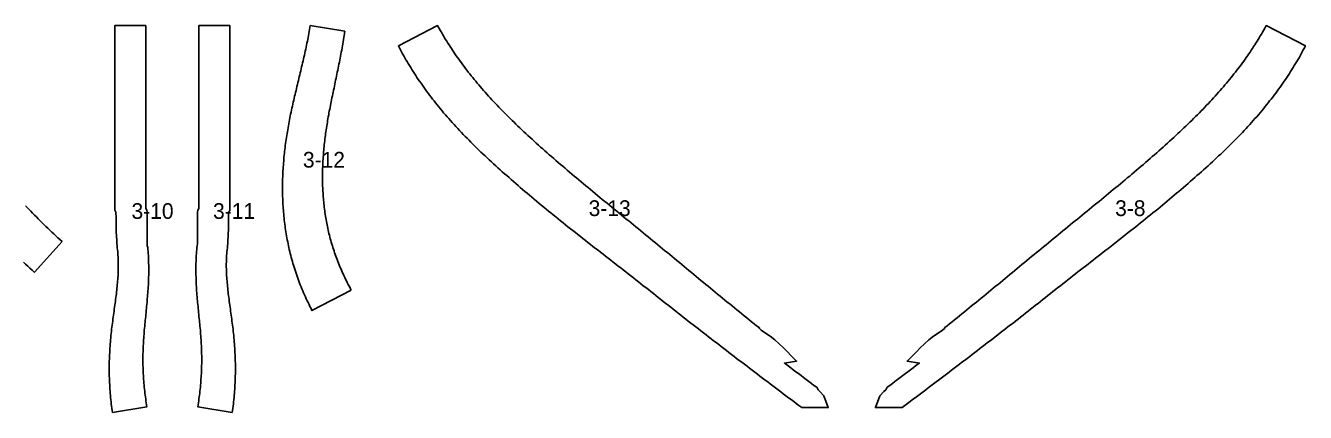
# Model space of a CAD drawing. Header units: metres. Extents: x 0 to 327, y -616 to 0.
# Drawn here: x 163 to 326, y -237 to -187.8 of the extents above; entities that cross this region are included whole.
import ezdxf

# ---------------------------------------------------------------- set-up
doc = ezdxf.new("R2010")
doc.units = ezdxf.units.M

msp = doc.modelspace()

# ---------------------------------------------------------------- linework, layer by layer
at = {"layer": 'F3_A'}
msp.add_lwpolyline([(162.75, -217.91), (163.01, -218.16), (163.28, -218.41), (163.56, -218.66), (163.83, -218.91), (164.11, -219.16), (164.14, -219.19), (167.66, -215.27), (167.66, -215.27), (167.39, -215.03), (167.13, -214.79), (166.87, -214.55), (166.61, -214.31), (166.35, -214.07), (166.1, -213.83), (165.85, -213.59), (165.6, -213.35), (165.35, -213.11), (165.1, -212.87), (164.86, -212.63), (164.62, -212.39), (164.38, -212.15), (164.15, -211.91), (163.91, -211.67), (163.68, -211.43), (163.45, -211.2), (163.23, -210.96), (163, -210.72)], dxfattribs=at)
at = {"layer": 'F3_F'}
for points in [[(174.06, -237.01), (174.02, -236.75), (173.99, -236.48), (173.95, -236.21), (173.92, -235.94), (173.89, -235.67), (173.86, -235.4), (173.84, -235.13), (173.81, -234.86), (173.79, -234.58), (173.77, -234.31), (173.75, -234.04), (173.73, -233.76), (173.72, -233.49), (173.7, -233.22), (173.69, -232.94), (173.68, -232.67), (173.67, -232.4), (173.67, -232.12), (173.66, -231.85), (173.66, -231.58), (173.66, -231.31), (173.66, -231.03), (173.67, -230.76), (173.67, -230.49), (173.68, -230.22), (173.69, -229.94), (173.7, -229.67), (173.72, -229.4), (173.73, -229.13), (173.75, -228.86), (173.77, -228.59), (173.79, -228.32), (173.81, -228.05), (173.83, -227.78), (173.86, -227.51), (173.88, -227.24), (173.91, -226.97), (173.94, -226.71), (173.97, -226.44), (174, -226.18), (174.03, -225.92), (174.07, -225.66), (174.1, -225.4), (174.13, -225.14), (174.17, -224.88), (174.2, -224.63), (174.24, -224.37), (174.27, -224.12), (174.31, -223.87), (174.34, -223.62), (174.38, -223.38), (174.41, -223.13), (174.44, -222.89), (174.47, -222.64), (174.51, -222.4), (174.54, -222.16), (174.57, -221.93), (174.59, -221.69), (174.62, -221.46), (174.65, -221.22), (174.67, -220.99), (174.69, -220.76), (174.71, -220.53), (174.73, -220.3), (174.75, -220.08), (174.76, -219.85), (174.78, -219.63), (174.79, -219.41), (174.8, -219.19), (174.81, -218.97), (174.81, -218.75), (174.81, -218.52), (174.81, -218.3), (174.81, -218.1), (174.81, -217.89), (174.81, -217.68), (174.8, -217.45), (174.79, -217.22), (174.77, -217.01), (174.76, -216.79), (174.74, -216.55), (174.72, -216.31), (174.68, -216.06), (174.67, -215.81), (174.65, -215.54), (174.64, -215.28), (174.62, -215), (174.58, -214.73), (174.57, -214.45), (174.56, -214.18), (174.56, -213.85), (174.55, -213.56), (174.55, -213.36), (174.54, -213.16), (174.54, -212.94), (174.54, -212.71), (174.53, -212.48), (174.53, -212.26), (174.53, -212.04), (174.52, -211.79), (174.52, -211.54), (174.36, -211.29), (174.36, -211.03), (174.36, -210.76), (174.36, -210.48), (174.36, -210.2), (174.36, -209.92), (174.36, -209.63), (174.36, -209.33), (174.36, -209.03), (174.36, -208.72), (174.36, -208.5), (174.36, -208.3), (174.36, -208.05), (174.36, -207.8), (174.36, -207.55), (174.36, -207.3), (174.36, -207.05), (174.36, -206.8), (174.36, -206.55), (174.36, -206.3), (174.36, -206.05), (174.36, -205.8), (174.36, -205.55), (174.36, -205.3), (174.36, -205.05), (174.36, -204.8), (174.36, -204.55), (174.36, -204.3), (174.36, -204.05), (174.36, -203.8), (174.36, -203.55), (174.36, -203.3), (174.36, -203.05), (174.36, -202.8), (174.36, -202.55), (174.36, -202.3), (174.36, -202.05), (174.36, -201.8), (174.36, -201.55), (174.36, -201.3), (174.36, -201.05), (174.36, -200.8), (174.36, -200.55), (174.36, -200.3), (174.36, -200.05), (174.36, -199.8), (174.36, -199.55), (174.36, -199.3), (174.36, -199.05), (174.36, -198.8), (174.36, -198.55), (174.36, -198.3), (174.36, -198.05), (174.36, -197.8), (174.36, -197.55), (174.36, -197.3), (174.36, -197.05), (174.36, -196.8), (174.36, -196.55), (174.36, -196.3), (174.36, -196.05), (174.36, -195.8), (174.36, -195.55), (174.36, -195.3), (174.36, -195.05), (174.36, -194.8), (174.36, -194.55), (174.36, -194.3), (174.36, -194.05), (174.36, -193.8), (174.36, -193.55), (174.36, -193.3), (174.36, -193.05), (174.36, -192.8), (174.36, -192.55), (174.36, -192.3), (174.36, -192.05), (174.36, -191.8), (174.36, -191.55), (174.36, -191.3), (174.36, -191.05), (174.36, -190.8), (174.36, -190.55), (174.36, -190.3), (174.36, -190.05), (174.36, -189.8), (174.36, -189.55), (174.36, -189.3), (174.36, -189.05), (174.36, -188.8), (174.36, -188.55), (174.36, -188.3), (174.36, -188.05), (174.36, -187.8), (177.6, -187.8), (177.6, -187.8), (178.31, -187.8), (178.31, -188.05), (178.31, -188.3), (178.31, -188.55), (178.31, -188.8), (178.31, -189.05), (178.31, -189.3), (178.31, -189.55), (178.31, -189.8), (178.31, -190.05), (178.31, -190.3), (178.31, -190.55), (178.31, -190.8), (178.31, -191.05), (178.31, -191.3), (178.31, -191.55), (178.31, -191.8), (178.31, -192.05), (178.31, -192.3), (178.31, -192.55), (178.31, -192.8), (178.31, -193.05), (178.31, -193.3), (178.31, -193.55), (178.31, -193.8), (178.31, -194.05), (178.31, -194.3), (178.31, -194.55), (178.31, -194.8), (178.31, -195.05), (178.31, -195.3), (178.31, -195.55), (178.31, -195.8), (178.31, -196.05), (178.31, -196.3), (178.31, -196.55), (178.31, -196.8), (178.31, -197.05), (178.31, -197.3), (178.31, -197.55), (178.31, -197.8), (178.31, -198.05), (178.31, -198.3), (178.31, -198.55), (178.31, -198.8), (178.31, -199.05), (178.31, -199.3), (178.31, -199.55), (178.31, -199.8), (178.31, -200.05), (178.31, -200.3), (178.31, -200.55), (178.31, -200.8), (178.31, -201.05), (178.31, -201.3), (178.31, -201.55), (178.31, -201.8), (178.31, -202.05), (178.31, -202.3), (178.31, -202.55), (178.31, -202.8), (178.31, -203.05), (178.31, -203.3), (178.31, -203.55), (178.31, -203.8), (178.31, -204.05), (178.31, -204.3), (178.31, -204.55), (178.31, -204.8), (178.31, -205.05), (178.31, -205.3), (178.31, -205.55), (178.31, -205.8), (178.31, -206.05), (178.31, -206.3), (178.31, -206.55), (178.31, -206.8), (178.31, -207.05), (178.31, -207.3), (178.31, -207.55), (178.31, -207.8), (178.31, -208.05), (178.31, -208.3), (178.31, -208.55), (178.31, -208.8), (178.31, -209.05), (178.31, -209.3), (178.31, -209.55), (178.31, -209.8), (178.31, -210.05), (178.31, -210.3), (178.31, -210.55), (178.31, -210.8), (178.31, -211.05), (178.46, -211.3), (178.47, -211.55), (178.47, -211.8), (178.47, -212.05), (178.47, -212.3), (178.48, -212.55), (178.48, -212.8), (178.48, -213.05), (178.48, -213.3), (178.49, -213.55), (178.49, -213.8), (178.49, -214.05), (178.5, -214.3), (178.5, -214.55), (178.5, -214.8), (178.5, -215.05), (178.51, -215.3), (178.51, -215.55), (178.51, -215.8), (178.56, -216.05), (178.59, -216.3), (178.61, -216.55), (178.62, -216.8), (178.64, -217.05), (178.65, -217.3), (178.67, -217.55), (178.67, -217.8), (178.68, -218.05), (178.69, -218.3), (178.69, -218.55), (178.69, -218.8), (178.69, -219.05), (178.69, -219.3), (178.69, -219.55), (178.68, -219.8), (178.67, -220.05), (178.66, -220.3), (178.65, -220.55), (178.64, -220.8), (178.63, -221.05), (178.61, -221.3), (178.59, -221.55), (178.57, -221.8), (178.55, -222.05), (178.53, -222.3), (178.51, -222.55), (178.49, -222.8), (178.47, -223.05), (178.44, -223.3), (178.42, -223.55), (178.4, -223.8), (178.37, -224.05), (178.35, -224.3), (178.32, -224.55), (178.3, -224.8), (178.27, -225.05), (178.25, -225.3), (178.22, -225.55), (178.2, -225.8), (178.18, -226.05), (178.15, -226.3), (178.13, -226.55), (178.11, -226.8), (178.09, -227.05), (178.07, -227.3), (178.05, -227.55), (178.04, -227.8), (178.02, -228.05), (178.01, -228.3), (177.99, -228.55), (177.98, -228.8), (177.98, -229.05), (177.97, -229.3), (177.96, -229.55), (177.96, -229.8), (177.96, -230.05), (177.96, -230.3), (177.96, -230.55), (177.96, -230.8), (177.96, -231.05), (177.97, -231.3), (177.98, -231.55), (177.99, -231.8), (178, -232.05), (178.01, -232.3), (178.03, -232.55), (178.04, -232.8), (178.06, -233.05), (178.08, -233.3), (178.1, -233.55), (178.13, -233.8), (178.15, -234.05), (178.18, -234.3), (178.21, -234.55), (178.24, -234.8), (178.27, -235.05), (178.3, -235.3), (178.33, -235.55), (178.37, -235.8), (178.41, -236.05), (178.45, -236.3), (174.06, -237.01)], [(189.33, -237.01), (189.36, -236.75), (189.4, -236.48), (189.43, -236.21), (189.47, -235.94), (189.5, -235.67), (189.52, -235.4), (189.55, -235.13), (189.58, -234.86), (189.6, -234.58), (189.62, -234.31), (189.64, -234.04), (189.66, -233.76), (189.67, -233.49), (189.69, -233.22), (189.7, -232.94), (189.71, -232.67), (189.71, -232.4), (189.72, -232.12), (189.72, -231.85), (189.72, -231.58), (189.72, -231.31), (189.72, -231.03), (189.72, -230.76), (189.71, -230.49), (189.71, -230.22), (189.7, -229.94), (189.68, -229.67), (189.67, -229.4), (189.66, -229.13), (189.64, -228.86), (189.62, -228.59), (189.6, -228.32), (189.58, -228.05), (189.56, -227.78), (189.53, -227.51), (189.51, -227.24), (189.48, -226.97), (189.45, -226.71), (189.42, -226.44), (189.39, -226.18), (189.35, -225.92), (189.32, -225.66), (189.29, -225.4), (189.25, -225.14), (189.22, -224.88), (189.19, -224.63), (189.15, -224.37), (189.12, -224.12), (189.08, -223.87), (189.05, -223.62), (189.01, -223.38), (188.98, -223.13), (188.95, -222.89), (188.91, -222.64), (188.88, -222.4), (188.85, -222.16), (188.82, -221.93), (188.79, -221.69), (188.77, -221.46), (188.74, -221.22), (188.72, -220.99), (188.7, -220.76), (188.67, -220.53), (188.66, -220.3), (188.64, -220.08), (188.62, -219.85), (188.61, -219.63), (188.6, -219.41), (188.59, -219.19), (188.58, -218.97), (188.58, -218.75), (188.57, -218.52), (188.57, -218.3), (188.57, -218.1), (188.58, -217.89), (188.58, -217.68), (188.59, -217.45), (188.6, -217.22), (188.61, -217.01), (188.63, -216.79), (188.65, -216.55), (188.67, -216.31), (188.71, -216.06), (188.72, -215.81), (188.74, -215.54), (188.75, -215.28), (188.77, -215), (188.81, -214.73), (188.82, -214.45), (188.82, -214.18), (188.83, -213.85), (188.84, -213.56), (188.84, -213.36), (188.84, -213.16), (188.85, -212.94), (188.85, -212.71), (188.85, -212.48), (188.86, -212.26), (188.86, -212.04), (188.86, -211.79), (188.87, -211.54), (189.02, -211.29), (189.02, -211.03), (189.03, -210.76), (189.03, -210.48), (189.03, -210.2), (189.03, -209.92), (189.03, -209.63), (189.03, -209.33), (189.03, -209.03), (189.03, -208.72), (189.03, -208.5), (189.03, -208.3), (189.03, -208.05), (189.03, -207.8), (189.03, -207.55), (189.03, -207.3), (189.03, -207.05), (189.03, -206.8), (189.03, -206.55), (189.03, -206.3), (189.03, -206.05), (189.03, -205.8), (189.03, -205.55), (189.03, -205.3), (189.03, -205.05), (189.03, -204.8), (189.03, -204.55), (189.03, -204.3), (189.03, -204.05), (189.03, -203.8), (189.03, -203.55), (189.03, -203.3), (189.03, -203.05), (189.03, -202.8), (189.03, -202.55), (189.03, -202.3), (189.03, -202.05), (189.03, -201.8), (189.03, -201.55), (189.03, -201.3), (189.03, -201.05), (189.03, -200.8), (189.03, -200.55), (189.03, -200.3), (189.03, -200.05), (189.03, -199.8), (189.03, -199.55), (189.03, -199.3), (189.03, -199.05), (189.03, -198.8), (189.03, -198.55), (189.03, -198.3), (189.03, -198.05), (189.03, -197.8), (189.03, -197.55), (189.03, -197.3), (189.03, -197.05), (189.03, -196.8), (189.03, -196.55), (189.03, -196.3), (189.03, -196.05), (189.03, -195.8), (189.03, -195.55), (189.03, -195.3), (189.03, -195.05), (189.03, -194.8), (189.03, -194.55), (189.03, -194.3), (189.03, -194.05), (189.03, -193.8), (189.03, -193.55), (189.03, -193.3), (189.03, -193.05), (189.03, -192.8), (189.03, -192.55), (189.03, -192.3), (189.03, -192.05), (189.03, -191.8), (189.03, -191.55), (189.03, -191.3), (189.03, -191.05), (189.03, -190.8), (189.03, -190.55), (189.03, -190.3), (189.03, -190.05), (189.03, -189.8), (189.03, -189.55), (189.03, -189.3), (189.03, -189.05), (189.03, -188.8), (189.03, -188.55), (189.03, -188.3), (189.03, -188.05), (189.03, -187.8), (185.79, -187.8), (185.79, -187.8), (185.08, -187.8), (185.08, -188.05), (185.08, -188.3), (185.08, -188.55), (185.08, -188.8), (185.08, -189.05), (185.08, -189.3), (185.08, -189.55), (185.08, -189.8), (185.08, -190.05), (185.08, -190.3), (185.08, -190.55), (185.08, -190.8), (185.08, -191.05), (185.08, -191.3), (185.08, -191.55), (185.08, -191.8), (185.08, -192.05), (185.08, -192.3), (185.08, -192.55), (185.08, -192.8), (185.08, -193.05), (185.08, -193.3), (185.08, -193.55), (185.08, -193.8), (185.08, -194.05), (185.08, -194.3), (185.08, -194.55), (185.08, -194.8), (185.08, -195.05), (185.08, -195.3), (185.08, -195.55), (185.08, -195.8), (185.08, -196.05), (185.08, -196.3), (185.08, -196.55), (185.08, -196.8), (185.08, -197.05), (185.08, -197.3), (185.08, -197.55), (185.08, -197.8), (185.08, -198.05), (185.08, -198.3), (185.08, -198.55), (185.08, -198.8), (185.08, -199.05), (185.08, -199.3), (185.08, -199.55), (185.08, -199.8), (185.08, -200.05), (185.08, -200.3), (185.08, -200.55), (185.08, -200.8), (185.08, -201.05), (185.08, -201.3), (185.08, -201.55), (185.08, -201.8), (185.08, -202.05), (185.08, -202.3), (185.08, -202.55), (185.08, -202.8), (185.08, -203.05), (185.08, -203.3), (185.08, -203.55), (185.08, -203.8), (185.08, -204.05), (185.08, -204.3), (185.08, -204.55), (185.08, -204.8), (185.08, -205.05), (185.08, -205.3), (185.08, -205.55), (185.08, -205.8), (185.08, -206.05), (185.08, -206.3), (185.08, -206.55), (185.08, -206.8), (185.08, -207.05), (185.08, -207.3), (185.08, -207.55), (185.08, -207.8), (185.08, -208.05), (185.08, -208.3), (185.08, -208.55), (185.08, -208.8), (185.08, -209.05), (185.08, -209.3), (185.08, -209.55), (185.08, -209.8), (185.08, -210.05), (185.08, -210.3), (185.08, -210.55), (185.08, -210.8), (185.08, -211.05), (184.93, -211.3), (184.92, -211.55), (184.92, -211.8), (184.92, -212.05), (184.91, -212.3), (184.91, -212.55), (184.91, -212.8), (184.91, -213.05), (184.9, -213.3), (184.9, -213.55), (184.9, -213.8), (184.89, -214.05), (184.89, -214.3), (184.89, -214.55), (184.89, -214.8), (184.88, -215.05), (184.88, -215.3), (184.88, -215.55), (184.87, -215.8), (184.82, -216.05), (184.8, -216.3), (184.78, -216.55), (184.76, -216.8), (184.75, -217.05), (184.73, -217.3), (184.72, -217.55), (184.71, -217.8), (184.7, -218.05), (184.7, -218.3), (184.7, -218.55), (184.69, -218.8), (184.69, -219.05), (184.7, -219.3), (184.7, -219.55), (184.71, -219.8), (184.71, -220.05), (184.72, -220.3), (184.73, -220.55), (184.75, -220.8), (184.76, -221.05), (184.78, -221.3), (184.79, -221.55), (184.81, -221.8), (184.83, -222.05), (184.85, -222.3), (184.87, -222.55), (184.9, -222.8), (184.92, -223.05), (184.94, -223.3), (184.97, -223.55), (184.99, -223.8), (185.02, -224.05), (185.04, -224.3), (185.07, -224.55), (185.09, -224.8), (185.12, -225.05), (185.14, -225.3), (185.17, -225.55), (185.19, -225.8), (185.21, -226.05), (185.23, -226.3), (185.26, -226.55), (185.28, -226.8), (185.3, -227.05), (185.32, -227.3), (185.34, -227.55), (185.35, -227.8), (185.37, -228.05), (185.38, -228.3), (185.39, -228.55), (185.4, -228.8), (185.41, -229.05), (185.42, -229.3), (185.42, -229.55), (185.43, -229.8), (185.43, -230.05), (185.43, -230.3), (185.43, -230.55), (185.43, -230.8), (185.42, -231.05), (185.42, -231.3), (185.41, -231.55), (185.4, -231.8), (185.39, -232.05), (185.38, -232.3), (185.36, -232.55), (185.34, -232.8), (185.33, -233.05), (185.31, -233.3), (185.28, -233.55), (185.26, -233.8), (185.24, -234.05), (185.21, -234.3), (185.18, -234.55), (185.15, -234.8), (185.12, -235.05), (185.09, -235.3), (185.05, -235.55), (185.02, -235.8), (184.98, -236.05), (184.94, -236.3), (189.33, -237.01)], [(204.47, -221.47), (204.44, -221.41), (204.32, -221.18), (204.2, -220.95), (204.08, -220.73), (203.97, -220.5), (203.86, -220.28), (203.75, -220.05), (203.64, -219.83), (203.53, -219.6), (203.43, -219.38), (203.33, -219.15), (203.23, -218.93), (203.13, -218.7), (203.04, -218.48), (202.94, -218.25), (202.85, -218.03), (202.77, -217.81), (202.68, -217.58), (202.6, -217.36), (202.51, -217.14), (202.43, -216.92), (202.36, -216.7), (202.28, -216.47), (202.21, -216.25), (202.14, -216.03), (202.07, -215.81), (202, -215.59), (201.93, -215.37), (201.87, -215.14), (201.81, -214.92), (201.75, -214.7), (201.69, -214.48), (201.64, -214.26), (201.59, -214.04), (201.54, -213.82), (201.49, -213.59), (201.44, -213.37), (201.39, -213.15), (201.35, -212.93), (201.31, -212.71), (201.27, -212.48), (201.23, -212.26), (201.19, -212.04), (201.16, -211.81), (201.13, -211.59), (201.1, -211.37), (201.07, -211.14), (201.04, -210.92), (201.01, -210.7), (200.99, -210.47), (200.97, -210.25), (200.95, -210.02), (200.93, -209.8), (200.91, -209.57), (200.89, -209.34), (200.88, -209.12), (200.86, -208.89), (200.85, -208.67), (200.84, -208.44), (200.83, -208.21), (200.83, -207.98), (200.82, -207.76), (200.82, -207.53), (200.82, -207.3), (200.82, -207.07), (200.82, -206.85), (200.82, -206.62), (200.82, -206.39), (200.83, -206.16), (200.83, -205.93), (200.84, -205.7), (200.85, -205.47), (200.86, -205.24), (200.87, -205.01), (200.89, -204.78), (200.9, -204.55), (200.92, -204.32), (200.93, -204.09), (200.95, -203.86), (200.97, -203.63), (200.99, -203.4), (201.02, -203.17), (201.04, -202.94), (201.07, -202.7), (201.09, -202.47), (201.12, -202.24), (201.15, -202.01), (201.18, -201.77), (201.21, -201.54), (201.25, -201.3), (201.28, -201.07), (201.32, -200.83), (201.35, -200.6), (201.39, -200.36), (201.43, -200.13), (201.47, -199.89), (201.51, -199.65), (201.55, -199.41), (201.6, -199.17), (201.64, -198.93), (201.68, -198.69), (201.73, -198.45), (201.78, -198.21), (201.82, -197.97), (201.87, -197.72), (201.92, -197.48), (201.97, -197.24), (202.02, -196.99), (202.07, -196.75), (202.12, -196.5), (202.17, -196.25), (202.23, -196), (202.28, -195.76), (202.33, -195.51), (202.38, -195.26), (202.44, -195.01), (202.49, -194.76), (202.54, -194.5), (202.59, -194.25), (202.65, -194), (202.7, -193.74), (202.75, -193.49), (202.81, -193.23), (202.86, -192.98), (202.91, -192.72), (202.96, -192.46), (203.01, -192.21), (203.06, -191.95), (203.11, -191.69), (203.16, -191.43), (203.21, -191.17), (203.26, -190.91), (203.31, -190.64), (203.35, -190.38), (203.4, -190.12), (203.44, -189.85), (203.48, -189.59), (203.53, -189.32), (203.57, -189.06), (203.61, -188.79), (203.64, -188.52), (203.65, -188.51), (199.25, -187.8), (199.21, -188.05), (199.17, -188.3), (199.13, -188.55), (199.08, -188.8), (199.04, -189.05), (198.99, -189.3), (198.94, -189.55), (198.89, -189.8), (198.84, -190.05), (198.79, -190.3), (198.73, -190.55), (198.68, -190.8), (198.62, -191.05), (198.57, -191.3), (198.51, -191.55), (198.45, -191.8), (198.4, -192.05), (198.34, -192.3), (198.28, -192.55), (198.22, -192.8), (198.16, -193.05), (198.1, -193.3), (198.04, -193.55), (197.98, -193.8), (197.92, -194.05), (197.86, -194.3), (197.8, -194.55), (197.74, -194.8), (197.68, -195.05), (197.62, -195.3), (197.56, -195.55), (197.5, -195.8), (197.44, -196.05), (197.38, -196.3), (197.32, -196.55), (197.26, -196.8), (197.21, -197.05), (197.15, -197.3), (197.09, -197.55), (197.03, -197.8), (196.98, -198.05), (196.92, -198.3), (196.87, -198.55), (196.82, -198.8), (196.76, -199.05), (196.71, -199.3), (196.66, -199.55), (196.61, -199.8), (196.56, -200.05), (196.52, -200.3), (196.47, -200.55), (196.43, -200.8), (196.38, -201.05), (196.34, -201.3), (196.3, -201.55), (196.26, -201.8), (196.22, -202.05), (196.18, -202.3), (196.14, -202.55), (196.11, -202.8), (196.08, -203.05), (196.05, -203.3), (196.02, -203.55), (195.99, -203.8), (195.96, -204.05), (195.93, -204.3), (195.91, -204.55), (195.89, -204.8), (195.87, -205.05), (195.84, -205.3), (195.83, -205.55), (195.81, -205.8), (195.79, -206.05), (195.78, -206.3), (195.77, -206.55), (195.76, -206.8), (195.75, -207.05), (195.74, -207.3), (195.73, -207.55), (195.73, -207.8), (195.73, -208.05), (195.72, -208.3), (195.73, -208.55), (195.73, -208.8), (195.73, -209.05), (195.74, -209.3), (195.74, -209.55), (195.75, -209.8), (195.76, -210.05), (195.77, -210.3), (195.78, -210.55), (195.8, -210.8), (195.82, -211.05), (195.84, -211.3), (195.85, -211.55), (195.88, -211.8), (195.9, -212.05), (195.93, -212.3), (195.95, -212.55), (195.98, -212.8), (196.01, -213.05), (196.05, -213.3), (196.08, -213.55), (196.12, -213.8), (196.16, -214.05), (196.2, -214.3), (196.24, -214.55), (196.28, -214.8), (196.33, -215.05), (196.38, -215.3), (196.43, -215.55), (196.48, -215.8), (196.54, -216.05), (196.59, -216.3), (196.65, -216.55), (196.71, -216.8), (196.78, -217.05), (196.84, -217.3), (196.91, -217.55), (196.98, -217.8), (197.05, -218.05), (197.12, -218.3), (197.2, -218.55), (197.28, -218.8), (197.36, -219.05), (197.44, -219.3), (197.53, -219.55), (197.62, -219.8), (197.71, -220.05), (197.8, -220.3), (197.9, -220.55), (197.99, -220.8), (198.09, -221.05), (198.2, -221.3), (198.3, -221.55), (198.41, -221.8), (198.52, -222.05), (198.63, -222.3), (198.74, -222.55), (198.86, -222.8), (198.98, -223.05), (199.1, -223.3), (199.22, -223.55), (199.35, -223.8), (199.47, -224.05), (204.47, -221.47)], [(264.14, -234.36), (263.9, -234.12), (263.73, -233.82), (263.39, -233.57), (263.06, -233.32), (262.73, -233.07), (262.4, -232.83), (262.07, -232.58), (261.74, -232.33), (261.41, -232.08), (261.08, -231.84), (260.75, -231.59), (260.42, -231.34), (260.09, -231.09), (259.76, -230.84), (259.62, -230.73), (261.17, -230.48), (260.83, -230.16), (260.44, -229.76), (260, -229.3), (259.51, -228.79), (258.97, -228.28), (258.39, -227.79), (257.8, -227.33), (257.22, -226.92), (256.65, -226.55), (256.44, -226.34), (256.39, -226.23), (256.07, -225.98), (255.76, -225.73), (255.45, -225.48), (255.14, -225.23), (254.83, -224.97), (254.51, -224.72), (254.2, -224.47), (253.89, -224.22), (253.58, -223.97), (253.27, -223.72), (252.96, -223.47), (252.66, -223.22), (252.35, -222.97), (252.04, -222.72), (251.74, -222.47), (251.43, -222.22), (251.12, -221.97), (250.82, -221.72), (250.52, -221.47), (250.22, -221.22), (249.91, -220.97), (249.61, -220.72), (249.31, -220.47), (249, -220.22), (248.7, -219.97), (248.39, -219.71), (248.09, -219.46), (247.78, -219.21), (247.47, -218.96), (247.17, -218.7), (246.86, -218.45), (246.55, -218.2), (246.25, -217.95), (245.94, -217.7), (245.64, -217.45), (245.33, -217.19), (245.02, -216.94), (244.72, -216.69), (244.41, -216.44), (244.11, -216.19), (243.8, -215.93), (243.49, -215.68), (243.19, -215.43), (242.88, -215.18), (242.57, -214.93), (242.26, -214.67), (241.95, -214.42), (241.64, -214.17), (241.34, -213.92), (241.03, -213.67), (240.72, -213.42), (240.41, -213.17), (240.11, -212.91), (239.8, -212.66), (239.49, -212.41), (239.19, -212.16), (238.88, -211.91), (238.57, -211.66), (238.27, -211.41), (237.96, -211.16), (237.65, -210.91), (237.35, -210.66), (237.04, -210.41), (236.74, -210.16), (236.43, -209.91), (236.13, -209.66), (235.83, -209.41), (235.52, -209.17), (235.22, -208.92), (234.92, -208.67), (234.62, -208.42), (234.32, -208.17), (234.03, -207.93), (233.73, -207.68), (233.44, -207.43), (233.14, -207.18), (232.85, -206.94), (232.56, -206.69), (232.27, -206.44), (231.98, -206.2), (231.69, -205.95), (231.4, -205.7), (231.11, -205.46), (230.83, -205.21), (230.54, -204.96), (230.26, -204.72), (229.97, -204.47), (229.69, -204.23), (229.41, -203.98), (229.13, -203.73), (228.85, -203.49), (228.58, -203.25), (228.3, -203), (228.03, -202.76), (227.76, -202.52), (227.5, -202.27), (227.24, -202.03), (226.97, -201.79), (226.71, -201.55), (226.46, -201.31), (226.2, -201.07), (225.95, -200.82), (225.69, -200.58), (225.44, -200.34), (225.2, -200.1), (224.95, -199.86), (224.7, -199.62), (224.46, -199.38), (224.22, -199.14), (223.98, -198.9), (223.74, -198.66), (223.51, -198.42), (223.28, -198.18), (223.05, -197.94), (222.82, -197.71), (222.6, -197.47), (222.38, -197.23), (222.16, -197), (221.95, -196.76), (221.74, -196.53), (221.53, -196.29), (221.32, -196.06), (221.12, -195.82), (220.91, -195.59), (220.72, -195.35), (220.52, -195.12), (220.32, -194.89), (220.13, -194.65), (219.94, -194.42), (219.75, -194.18), (219.56, -193.95), (219.38, -193.72), (219.2, -193.48), (219.02, -193.25), (218.84, -193.02), (218.67, -192.78), (218.49, -192.55), (218.33, -192.32), (218.16, -192.09), (218, -191.86), (217.83, -191.63), (217.68, -191.4), (217.52, -191.17), (217.37, -190.94), (217.22, -190.71), (217.07, -190.48), (216.92, -190.26), (216.77, -190.03), (216.63, -189.8), (216.49, -189.57), (216.35, -189.34), (216.21, -189.11), (216.08, -188.88), (215.95, -188.65), (215.81, -188.42), (215.69, -188.2), (215.56, -187.97), (215.47, -187.8), (210.47, -190.39), (210.6, -190.64), (210.74, -190.89), (210.87, -191.14), (211.01, -191.39), (211.15, -191.64), (211.29, -191.89), (211.44, -192.14), (211.58, -192.39), (211.73, -192.64), (211.88, -192.89), (212.04, -193.14), (212.19, -193.39), (212.35, -193.64), (212.51, -193.89), (212.68, -194.14), (212.84, -194.39), (213.01, -194.64), (213.18, -194.89), (213.36, -195.14), (213.53, -195.39), (213.71, -195.64), (213.89, -195.89), (214.07, -196.14), (214.26, -196.39), (214.45, -196.64), (214.64, -196.89), (214.83, -197.14), (215.02, -197.39), (215.22, -197.64), (215.42, -197.89), (215.62, -198.14), (215.82, -198.39), (216.03, -198.64), (216.24, -198.89), (216.46, -199.14), (216.67, -199.39), (216.89, -199.64), (217.12, -199.89), (217.34, -200.14), (217.57, -200.39), (217.8, -200.64), (218.03, -200.89), (218.26, -201.14), (218.5, -201.39), (218.74, -201.64), (218.98, -201.89), (219.22, -202.14), (219.47, -202.39), (219.71, -202.64), (219.96, -202.89), (220.22, -203.14), (220.47, -203.39), (220.73, -203.64), (220.99, -203.89), (221.25, -204.14), (221.51, -204.39), (221.78, -204.64), (222.05, -204.89), (222.32, -205.14), (222.59, -205.39), (222.87, -205.64), (223.14, -205.89), (223.42, -206.14), (223.7, -206.39), (223.99, -206.64), (224.27, -206.89), (224.56, -207.14), (224.84, -207.39), (225.13, -207.64), (225.42, -207.89), (225.71, -208.14), (226, -208.39), (226.29, -208.64), (226.58, -208.89), (226.88, -209.14), (227.17, -209.39), (227.47, -209.64), (227.77, -209.89), (228.07, -210.14), (228.37, -210.39), (228.67, -210.64), (228.98, -210.89), (229.28, -211.14), (229.59, -211.39), (229.9, -211.64), (230.2, -211.89), (230.51, -212.14), (230.82, -212.39), (231.13, -212.64), (231.45, -212.89), (231.76, -213.14), (232.07, -213.39), (232.39, -213.64), (232.7, -213.89), (233.02, -214.14), (233.34, -214.39), (233.66, -214.64), (233.97, -214.89), (234.29, -215.14), (234.61, -215.39), (234.93, -215.64), (235.25, -215.89), (235.57, -216.14), (235.89, -216.39), (236.22, -216.64), (236.54, -216.89), (236.86, -217.14), (237.18, -217.39), (237.51, -217.64), (237.83, -217.89), (238.15, -218.14), (238.47, -218.39), (238.79, -218.64), (239.11, -218.89), (239.43, -219.14), (239.75, -219.39), (240.07, -219.64), (240.39, -219.89), (240.71, -220.14), (241.03, -220.39), (241.35, -220.64), (241.66, -220.89), (241.98, -221.14), (242.3, -221.39), (242.62, -221.64), (242.94, -221.89), (243.25, -222.14), (243.57, -222.39), (243.89, -222.64), (244.2, -222.89), (244.52, -223.14), (244.84, -223.39), (245.15, -223.64), (245.47, -223.89), (245.78, -224.14), (246.1, -224.39), (246.42, -224.64), (246.74, -224.89), (247.06, -225.14), (247.38, -225.39), (247.7, -225.64), (248.02, -225.89), (248.35, -226.14), (248.67, -226.39), (248.99, -226.64), (249.31, -226.89), (249.64, -227.14), (249.96, -227.39), (250.28, -227.64), (250.61, -227.89), (250.93, -228.14), (251.26, -228.39), (251.58, -228.64), (251.91, -228.89), (252.23, -229.14), (252.56, -229.39), (252.89, -229.64), (253.21, -229.89), (253.54, -230.14), (253.87, -230.39), (254.2, -230.64), (254.53, -230.89), (254.86, -231.14), (255.19, -231.39), (255.52, -231.64), (255.85, -231.89), (256.18, -232.14), (256.51, -232.39), (256.84, -232.64), (257.17, -232.89), (257.5, -233.14), (257.83, -233.39), (258.16, -233.64), (258.49, -233.89), (258.82, -234.14), (259.15, -234.39), (259.48, -234.64), (259.81, -234.89), (260.14, -235.14), (260.48, -235.39), (260.81, -235.64), (261.14, -235.89), (261.48, -236.14), (261.82, -236.39), (265.21, -236.39), (264.65, -234.9), (264.14, -234.36)], [(272.28, -234.36), (272.52, -234.12), (272.7, -233.82), (273.04, -233.57), (273.37, -233.32), (273.7, -233.07), (274.03, -232.83), (274.36, -232.58), (274.69, -232.33), (275.02, -232.08), (275.35, -231.84), (275.68, -231.59), (276.01, -231.34), (276.33, -231.09), (276.66, -230.84), (276.81, -230.73), (275.25, -230.48), (275.6, -230.16), (275.99, -229.76), (276.43, -229.3), (276.92, -228.79), (277.46, -228.28), (278.03, -227.79), (278.62, -227.33), (279.21, -226.92), (279.77, -226.55), (279.99, -226.34), (280.04, -226.23), (280.35, -225.98), (280.66, -225.73), (280.98, -225.48), (281.29, -225.23), (281.6, -224.97), (281.91, -224.72), (282.22, -224.47), (282.54, -224.22), (282.85, -223.97), (283.15, -223.72), (283.46, -223.47), (283.77, -223.22), (284.08, -222.97), (284.38, -222.72), (284.69, -222.47), (285, -222.22), (285.3, -221.97), (285.6, -221.72), (285.91, -221.47), (286.21, -221.22), (286.51, -220.97), (286.82, -220.72), (287.12, -220.47), (287.43, -220.22), (287.73, -219.97), (288.04, -219.71), (288.34, -219.46), (288.65, -219.21), (288.95, -218.96), (289.26, -218.7), (289.57, -218.45), (289.87, -218.2), (290.18, -217.95), (290.48, -217.7), (290.79, -217.45), (291.1, -217.19), (291.4, -216.94), (291.71, -216.69), (292.01, -216.44), (292.32, -216.19), (292.63, -215.93), (292.93, -215.68), (293.24, -215.43), (293.55, -215.18), (293.86, -214.93), (294.17, -214.67), (294.47, -214.42), (294.78, -214.17), (295.09, -213.92), (295.4, -213.67), (295.71, -213.42), (296.02, -213.17), (296.32, -212.91), (296.63, -212.66), (296.93, -212.41), (297.24, -212.16), (297.55, -211.91), (297.85, -211.66), (298.16, -211.41), (298.47, -211.16), (298.77, -210.91), (299.08, -210.66), (299.39, -210.41), (299.69, -210.16), (299.99, -209.91), (300.3, -209.66), (300.6, -209.41), (300.9, -209.17), (301.2, -208.92), (301.5, -208.67), (301.8, -208.42), (302.1, -208.17), (302.4, -207.93), (302.7, -207.68), (302.99, -207.43), (303.28, -207.18), (303.58, -206.94), (303.87, -206.69), (304.16, -206.44), (304.45, -206.2), (304.74, -205.95), (305.03, -205.7), (305.32, -205.46), (305.6, -205.21), (305.89, -204.96), (306.17, -204.72), (306.45, -204.47), (306.74, -204.23), (307.02, -203.98), (307.3, -203.73), (307.58, -203.49), (307.85, -203.25), (308.12, -203), (308.39, -202.76), (308.66, -202.52), (308.93, -202.27), (309.19, -202.03), (309.45, -201.79), (309.71, -201.55), (309.97, -201.31), (310.23, -201.07), (310.48, -200.82), (310.73, -200.58), (310.98, -200.34), (311.23, -200.1), (311.48, -199.86), (311.72, -199.62), (311.97, -199.38), (312.21, -199.14), (312.45, -198.9), (312.68, -198.66), (312.92, -198.42), (313.15, -198.18), (313.38, -197.94), (313.6, -197.71), (313.83, -197.47), (314.05, -197.23), (314.26, -197), (314.48, -196.76), (314.69, -196.53), (314.9, -196.29), (315.11, -196.06), (315.31, -195.82), (315.51, -195.59), (315.71, -195.35), (315.91, -195.12), (316.1, -194.89), (316.29, -194.65), (316.49, -194.42), (316.68, -194.18), (316.86, -193.95), (317.05, -193.72), (317.23, -193.48), (317.41, -193.25), (317.59, -193.02), (317.76, -192.78), (317.93, -192.55), (318.1, -192.32), (318.27, -192.09), (318.43, -191.86), (318.59, -191.63), (318.75, -191.4), (318.91, -191.17), (319.06, -190.94), (319.21, -190.71), (319.36, -190.48), (319.51, -190.26), (319.65, -190.03), (319.8, -189.8), (319.94, -189.57), (320.08, -189.34), (320.21, -189.11), (320.35, -188.88), (320.48, -188.65), (320.61, -188.42), (320.74, -188.2), (320.87, -187.97), (320.96, -187.8), (325.95, -190.39), (325.82, -190.64), (325.69, -190.89), (325.56, -191.14), (325.42, -191.39), (325.28, -191.64), (325.14, -191.89), (324.99, -192.14), (324.85, -192.39), (324.7, -192.64), (324.54, -192.89), (324.39, -193.14), (324.23, -193.39), (324.07, -193.64), (323.91, -193.89), (323.75, -194.14), (323.58, -194.39), (323.42, -194.64), (323.24, -194.89), (323.07, -195.14), (322.89, -195.39), (322.72, -195.64), (322.54, -195.89), (322.35, -196.14), (322.17, -196.39), (321.98, -196.64), (321.79, -196.89), (321.6, -197.14), (321.4, -197.39), (321.21, -197.64), (321.01, -197.89), (320.81, -198.14), (320.6, -198.39), (320.4, -198.64), (320.18, -198.89), (319.97, -199.14), (319.75, -199.39), (319.53, -199.64), (319.31, -199.89), (319.09, -200.14), (318.86, -200.39), (318.63, -200.64), (318.4, -200.89), (318.17, -201.14), (317.93, -201.39), (317.69, -201.64), (317.45, -201.89), (317.21, -202.14), (316.96, -202.39), (316.71, -202.64), (316.46, -202.89), (316.21, -203.14), (315.96, -203.39), (315.7, -203.64), (315.44, -203.89), (315.18, -204.14), (314.91, -204.39), (314.65, -204.64), (314.38, -204.89), (314.11, -205.14), (313.84, -205.39), (313.56, -205.64), (313.28, -205.89), (313, -206.14), (312.72, -206.39), (312.44, -206.64), (312.15, -206.89), (311.87, -207.14), (311.58, -207.39), (311.3, -207.64), (311.01, -207.89), (310.72, -208.14), (310.43, -208.39), (310.14, -208.64), (309.85, -208.89), (309.55, -209.14), (309.26, -209.39), (308.96, -209.64), (308.66, -209.89), (308.36, -210.14), (308.06, -210.39), (307.75, -210.64), (307.45, -210.89), (307.15, -211.14), (306.84, -211.39), (306.53, -211.64), (306.22, -211.89), (305.91, -212.14), (305.6, -212.39), (305.29, -212.64), (304.98, -212.89), (304.67, -213.14), (304.35, -213.39), (304.04, -213.64), (303.72, -213.89), (303.41, -214.14), (303.09, -214.39), (302.77, -214.64), (302.45, -214.89), (302.13, -215.14), (301.82, -215.39), (301.5, -215.64), (301.18, -215.89), (300.86, -216.14), (300.53, -216.39), (300.21, -216.64), (299.89, -216.89), (299.57, -217.14), (299.24, -217.39), (298.92, -217.64), (298.6, -217.89), (298.28, -218.14), (297.96, -218.39), (297.64, -218.64), (297.32, -218.89), (297, -219.14), (296.68, -219.39), (296.36, -219.64), (296.04, -219.89), (295.72, -220.14), (295.4, -220.39), (295.08, -220.64), (294.76, -220.89), (294.44, -221.14), (294.13, -221.39), (293.81, -221.64), (293.49, -221.89), (293.17, -222.14), (292.86, -222.39), (292.54, -222.64), (292.22, -222.89), (291.91, -223.14), (291.59, -223.39), (291.28, -223.64), (290.96, -223.89), (290.64, -224.14), (290.33, -224.39), (290.01, -224.64), (289.69, -224.89), (289.37, -225.14), (289.05, -225.39), (288.73, -225.64), (288.4, -225.89), (288.08, -226.14), (287.76, -226.39), (287.44, -226.64), (287.11, -226.89), (286.79, -227.14), (286.47, -227.39), (286.14, -227.64), (285.82, -227.89), (285.49, -228.14), (285.17, -228.39), (284.84, -228.64), (284.52, -228.89), (284.19, -229.14), (283.87, -229.39), (283.54, -229.64), (283.21, -229.89), (282.89, -230.14), (282.56, -230.39), (282.23, -230.64), (281.9, -230.89), (281.57, -231.14), (281.24, -231.39), (280.91, -231.64), (280.58, -231.89), (280.25, -232.14), (279.92, -232.39), (279.59, -232.64), (279.26, -232.89), (278.93, -233.14), (278.59, -233.39), (278.27, -233.64), (277.94, -233.89), (277.61, -234.14), (277.28, -234.39), (276.95, -234.64), (276.62, -234.89), (276.28, -235.14), (275.95, -235.39), (275.62, -235.64), (275.28, -235.89), (274.94, -236.14), (274.6, -236.39), (271.21, -236.39), (271.77, -234.9), (272.28, -234.36)]]:
    msp.add_lwpolyline(points, close=True, dxfattribs=at)

# ---------------------------------------------------------------- texts
for s, p in [('3-12', (198.32, -205.87)), ('3-13', (234.7, -212.03)), ('3-8', (301.73, -212.03)), ('3-10', (176.5, -212.39)), ('3-11', (186.88, -212.39))]:
    msp.add_text(s, height=2, dxfattribs=at).set_placement(p)

doc.saveas('drawing.dxf')
